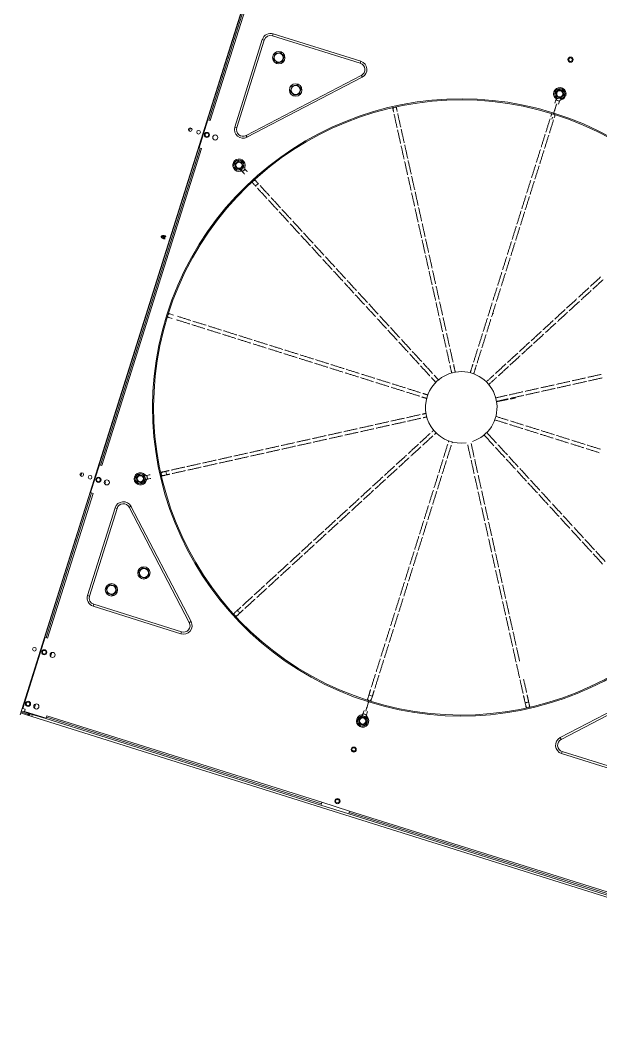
# Model space of a CAD drawing. Header units: metres. Extents: x -17822 to 152406, y -4219 to 19791.
# Drawn here: x 115893.7 to 115973.1, y 6614.1 to 6753.2 of the extents above; entities that cross this region are included whole.
import ezdxf

# ---------------------------------------------------------------- set-up
doc = ezdxf.new("R2010")
doc.units = ezdxf.units.M
doc.header["$LTSCALE"] = 100
doc.header["$MEASUREMENT"] = 0
doc.layers.get('0').update_dxf_attribs({"color": 9, "lineweight": 9})
doc.layers.add('Chiller', color=32, linetype='Continuous', lineweight=9)

# ---------------------------------------------------------------- blocks, each defined once
blk = doc.blocks.new('Chiller')
at = {"layer": 'Chiller', "linetype": 'Continuous'}
for p, q in [((72.22, -22.7), (140.59, 194.8)), ((97.87, 58.75), (104.15, 78.74)), ((98.06, 58.69), (104.34, 78.68)), ((98.25, 58.63), (104.53, 78.62)), ((101.61, 57.75), (105.38, 69.76)), ((101.88, 57.67), (105.65, 69.67)), ((105.65, 69.67), (105.38, 69.76)), ((106.87, 70.53), (106.78, 70.26)), ((106.78, 70.26), (118.79, 66.49)), ((106.87, 70.53), (118.87, 66.76)), ((118.87, 66.76), (118.79, 66.49)), ((118.93, 64.83), (103.15, 56.6)), ((119.07, 64.58), (103.28, 56.35)), ((145.44, 61.02), (145.58, 61.46)), ((146.05, 61.29), (145.57, 61.44)), ((146.06, 61.31), (145.58, 61.46)), ((146.06, 61.31), (145.92, 60.87)), ((145.33, 59.82), (145.34, 59.86)), ((145.38, 60.01), (145.34, 59.86)), ((145.38, 60.01), (145.4, 60.05)), ((145.44, 60.19), (145.4, 60.05)), ((145.44, 60.19), (145.45, 60.23)), ((145.5, 60.38), (145.45, 60.23)), ((145.5, 60.38), (145.51, 60.42)), ((145.56, 60.56), (145.51, 60.42)), ((145.56, 60.56), (145.57, 60.6)), ((145.62, 60.75), (145.57, 60.6)), ((145.62, 60.75), (145.63, 60.8)), ((145.68, 60.95), (145.63, 60.8)), ((96.72, 54.92), (97.92, 58.74)), ((98.06, 58.69), (97.87, 58.75)), ((98.25, 58.63), (98.06, 58.69)), ((144.86, 59.18), (144.93, 59.38)), ((145.06, 58.96), (145.01, 58.82)), ((145.1, 59.11), (145.06, 58.96)), ((145.24, 59.54), (145.28, 59.68)), ((145.33, 59.82), (145.28, 59.68)), ((145.4, 59.23), (145.34, 59.03)), ((95.38, 57.18), (95.53, 57.65)), ((101.88, 57.67), (101.61, 57.75)), ((97.96, 56.37), (98.03, 56.61)), ((98.03, 56.61), (98.11, 56.84)), ((83.03, 11.53), (96.67, 54.94)), ((83.22, 11.47), (96.86, 54.88)), ((83.41, 11.41), (97.05, 54.82)), ((96.86, 54.88), (96.67, 54.94)), ((96.86, 54.88), (97.05, 54.82)), ((92.03, 42.85), (92.02, 42.79)), ((92.74, 32.17), (93.21, 32.02)), ((93.06, 31.54), (92.59, 31.69)), ((137.45, 20.12), (139.05, 20.45)), ((139.03, 20.54), (138.95, 20.53)), ((139.89, 20.72), (139.32, 20.61)), ((139.34, 20.51), (140.01, 20.64)), ((139.98, 20.76), (140.01, 20.64)), ((81.88, 7.7), (83.08, 11.52)), ((83.22, 11.47), (83.03, 11.53)), ((83.41, 11.41), (83.22, 11.47)), ((80.54, 9.96), (80.69, 10.43)), ((83.12, 9.15), (83.19, 9.38)), ((83.19, 9.38), (83.26, 9.62)), ((83.91, 9.17), (83.86, 9.02)), ((75.6, -12.08), (81.83, 7.72)), ((75.79, -12.14), (82.02, 7.66)), ((75.99, -12.2), (82.21, 7.6)), ((81.83, 7.72), (82.02, 7.66)), ((82.02, 7.66), (82.21, 7.6)), ((81.45, -6.37), (85.23, 5.64)), ((85.5, 5.55), (85.23, 5.64)), ((95.39, -10.08), (87.15, 5.7)), ((87.4, 5.83), (95.64, -9.95)), ((85.5, 5.55), (81.72, -6.45)), ((81.72, -6.45), (81.45, -6.37)), ((82.23, -7.85), (82.31, -7.58)), ((94.23, -11.63), (82.23, -7.85)), ((82.31, -7.58), (94.32, -11.36)), ((72.6, -21.83), (75.66, -12.09)), ((75.79, -12.14), (75.6, -12.08)), ((75.99, -12.2), (75.79, -12.14)), ((94.23, -11.63), (94.32, -11.36)), ((76.57, -14.18), (76.4, -14.73)), ((146.15, -25.83), (161.94, -17.6)), ((146.29, -26.08), (162.07, -17.85)), ((119.82, -20.49), (119.97, -20.02)), ((119.94, -20.93), (119.98, -20.79)), ((119.97, -20.02), (120.44, -20.17)), ((120.44, -20.17), (120.29, -20.64)), ((72.38, -22.18), (73.33, -22.48)), ((72.93, -21.93), (72.6, -21.83)), ((72.82, -22.26), (72.93, -21.93)), ((72.82, -22.26), (75.78, -23.19)), ((74.35, -21.24), (74.18, -21.78)), ((119.3, -22.12), (119.16, -22.56)), ((119.16, -22.56), (119.3, -22.12)), ((119.59, -22.06), (119.54, -22.2)), ((119.59, -22.06), (119.6, -22)), ((119.65, -21.86), (119.6, -22)), ((119.65, -21.86), (119.66, -21.81)), ((119.71, -21.67), (119.66, -21.81)), ((119.71, -21.67), (119.72, -21.63)), ((119.77, -21.49), (119.72, -21.63)), ((119.77, -21.49), (119.78, -21.44)), ((119.82, -21.3), (119.78, -21.44)), ((119.82, -21.3), (119.84, -21.26)), ((119.88, -21.12), (119.84, -21.26)), ((119.88, -21.12), (119.89, -21.07)), ((119.94, -20.93), (119.89, -21.07)), ((73.24, -22.76), (72.29, -22.46)), ((73.29, -22.62), (72.34, -22.32)), ((73.24, -22.76), (73.29, -22.62)), ((73.81, -22.94), (73.24, -22.76)), ((73.35, -22.42), (73.33, -22.48)), ((73.62, -22.57), (73.33, -22.48)), ((73.62, -22.57), (73.63, -22.51)), ((73.62, -22.57), (73.76, -22.61)), ((73.76, -22.61), (73.78, -22.56)), ((73.76, -22.61), (73.9, -22.66)), ((73.9, -22.66), (73.81, -22.94)), ((73.81, -22.94), (587.43, -184.4)), ((73.92, -22.6), (73.9, -22.66)), ((73.9, -22.66), (75.76, -23.24)), ((75.76, -23.24), (75.82, -23.05)), ((113.4, -35.07), (75.76, -23.24)), ((75.88, -22.86), (75.82, -23.05)), ((113.46, -34.88), (75.82, -23.05)), ((75.88, -22.86), (113.52, -34.69)), ((119.64, -22.71), (119.16, -22.56)), ((119.16, -22.56), (119.64, -22.71)), ((119.65, -22.7), (119.17, -22.55)), ((119.17, -22.55), (119.65, -22.7)), ((119.64, -22.71), (119.78, -22.27)), ((119.78, -22.27), (119.64, -22.71)), ((146.35, -28.01), (146.43, -27.74)), ((158.44, -31.51), (146.43, -27.74)), ((158.35, -31.78), (146.35, -28.01)), ((113.52, -34.69), (113.46, -34.88)), ((117.33, -35.89), (113.52, -34.69)), ((113.4, -35.07), (113.46, -34.88)), ((113.4, -35.07), (117.21, -36.27)), ((117.21, -36.27), (117.27, -36.08)), ((117.27, -36.08), (117.33, -35.89)), ((154.91, -47.91), (117.27, -36.08)), ((117.33, -35.89), (154.97, -47.72)), ((154.85, -48.1), (117.21, -36.27))]:
    blk.add_line(p, q, dxfattribs=at)
at = {"layer": 'Chiller', "linetype": 'Continuous', "flags": 128}
for points in [[(119.07, 64.58), (119.06, 64.6), (119.05, 64.62), (119.03, 64.65), (119.01, 64.68), (119, 64.71), (118.98, 64.75), (118.96, 64.79), (118.93, 64.83)], [(145.55, 61.66), (145.57, 61.67), (145.6, 61.71), (145.65, 61.77)], [(123.36, 59.79), (123.36, 59.8), (123.34, 59.88), (123.32, 59.96), (123.3, 60.03), (123.29, 60.09), (123.28, 60.13), (123.27, 60.17), (123.27, 60.19)], [(123.76, 60.3), (123.76, 60.28), (123.77, 60.24), (123.78, 60.19), (123.79, 60.13), (123.81, 60.06), (123.83, 59.99), (123.84, 59.9), (123.84, 59.9)], [(103.15, 56.6), (103.17, 56.56), (103.2, 56.52), (103.22, 56.48), (103.23, 56.44), (103.25, 56.41), (103.26, 56.39), (103.28, 56.36), (103.28, 56.35)], [(103.01, 51.99), (103, 51.97), (102.96, 51.94), (102.9, 51.88), (102.83, 51.82), (102.76, 51.75), (102.7, 51.7), (102.66, 51.66), (102.65, 51.65), (102.65, 51.65)], [(102.96, 51.31), (102.88, 51.4), (102.76, 51.52), (102.65, 51.65)], [(103.03, 51.97), (103.01, 51.96), (102.97, 51.92), (102.91, 51.87), (102.84, 51.8), (102.77, 51.74), (102.71, 51.68), (102.67, 51.65), (102.66, 51.63), (102.66, 51.63)], [(102.98, 52.23), (102.96, 52.24), (102.91, 52.25), (102.83, 52.28), (102.83, 52.28)], [(103.01, 51.99), (103.13, 51.86), (103.25, 51.73), (103.33, 51.65)], [(104.49, 50.38), (104.5, 50.37), (104.53, 50.34), (104.56, 50.3), (104.6, 50.26), (104.65, 50.2), (104.7, 50.15), (104.76, 50.08), (104.82, 50.02)], [(104.45, 49.68), (104.39, 49.75), (104.33, 49.81), (104.28, 49.87), (104.23, 49.92), (104.19, 49.96), (104.16, 50), (104.13, 50.03), (104.12, 50.04)], [(104.82, 50.02), (104.8, 50.01), (104.76, 49.97), (104.71, 49.92), (104.63, 49.85), (104.56, 49.79), (104.5, 49.73), (104.46, 49.69), (104.45, 49.68), (104.45, 49.68)], [(91.94, 42.89), (91.83, 42.92), (91.72, 42.91), (91.63, 42.88), (91.57, 42.83), (91.54, 42.77), (91.54, 42.69), (91.58, 42.61), (91.66, 42.54), (91.75, 42.48), (91.86, 42.45), (91.97, 42.44), (92.07, 42.45)], [(89.57, 10.05), (89.74, 10.09), (89.9, 10.12), (90.02, 10.15)], [(89.57, 10.05), (89.57, 10.03), (89.58, 9.98), (89.6, 9.9), (89.62, 9.81), (89.64, 9.71), (89.66, 9.63), (89.67, 9.58), (89.68, 9.56), (89.68, 9.56)], [(89.59, 10.05), (89.59, 10.03), (89.6, 9.98), (89.62, 9.9), (89.64, 9.81), (89.66, 9.72), (89.68, 9.64), (89.69, 9.58), (89.7, 9.57)], [(91.69, 10.52), (91.72, 10.53), (91.75, 10.54), (91.8, 10.55), (91.86, 10.56), (91.93, 10.57), (92.01, 10.59), (92.09, 10.61), (92.17, 10.63)], [(92.28, 10.14), (92.2, 10.12), (92.12, 10.1), (92.04, 10.09), (91.97, 10.07), (91.91, 10.06), (91.86, 10.05), (91.82, 10.04), (91.8, 10.03)], [(92.17, 10.63), (92.18, 10.61), (92.19, 10.56), (92.21, 10.48), (92.23, 10.39), (92.25, 10.29), (92.27, 10.21), (92.28, 10.16), (92.28, 10.14), (92.28, 10.14)], [(89.52, 9.44), (89.5, 9.45), (89.45, 9.46), (89.37, 9.47), (89.37, 9.47)], [(90.13, 9.66), (90.01, 9.64), (89.85, 9.6), (89.68, 9.56)], [(87.15, 5.7), (87.19, 5.72), (87.23, 5.74), (87.27, 5.76), (87.31, 5.78), (87.34, 5.8), (87.37, 5.81), (87.39, 5.82), (87.4, 5.83)], [(101.59, -8.76), (101.61, -8.74), (101.64, -8.72), (101.67, -8.68), (101.72, -8.64), (101.77, -8.59), (101.83, -8.54), (101.89, -8.48), (101.96, -8.42)], [(102.29, -8.79), (102.23, -8.85), (102.17, -8.91), (102.11, -8.96), (102.06, -9.01), (102.01, -9.05), (101.98, -9.09), (101.95, -9.11), (101.93, -9.13)], [(102.29, -8.79), (102.28, -8.78), (102.24, -8.74), (102.19, -8.68), (102.13, -8.61), (102.06, -8.54), (102.01, -8.48), (101.97, -8.44), (101.96, -8.42), (101.96, -8.42)], [(95.64, -9.95), (95.62, -9.96), (95.6, -9.97), (95.57, -9.99), (95.54, -10), (95.5, -10.02), (95.47, -10.04), (95.43, -10.06), (95.39, -10.08)], [(141.84, -20.96), (141.83, -20.97), (141.77, -20.98), (141.69, -21), (141.6, -21.02), (141.51, -21.04), (141.43, -21.06), (141.38, -21.07), (141.36, -21.07), (141.36, -21.07)], [(141.46, -21.55), (141.46, -21.53), (141.45, -21.49), (141.44, -21.45), (141.43, -21.39), (141.41, -21.32), (141.39, -21.24), (141.38, -21.16), (141.36, -21.07)], [(141.84, -20.96), (141.86, -21.05), (141.88, -21.13), (141.9, -21.21), (141.91, -21.28), (141.93, -21.34), (141.94, -21.39), (141.95, -21.42), (141.95, -21.44)], [(118.97, -22.72), (118.98, -22.74), (118.99, -22.79), (119, -22.87), (119, -22.87)], [(146.15, -25.83), (146.16, -25.85), (146.17, -25.87), (146.19, -25.9), (146.21, -25.93), (146.22, -25.96), (146.24, -26), (146.26, -26.04), (146.29, -26.08)]]:
    blk.add_lwpolyline(points, dxfattribs=at)
at = {"layer": 'Chiller', "linetype": 'Continuous'}
for centre, radius in [((107.63, 67.25), 0.85), ((107.63, 67.25), 0.612), ((147.57, 66.98), 0.35), ((147.57, 66.98), 0.25), ((109.95, 62.82), 0.85), ((109.95, 62.82), 0.612), ((146.1, 62.3), 0.693), ((146.1, 62.3), 0.693), ((146.1, 62.3), 0.477), ((146.1, 62.3), 0.477), ((146.1, 62.3), 0.425), ((146.1, 62.3), 0.425), ((95.51, 57.4), 0.25), ((96.65, 57.04), 0.25), ((97.8, 56.68), 0.35), ((97.8, 56.68), 0.25), ((98.94, 56.32), 0.35), ((98.94, 56.32), 0.35), ((102.18, 52.53), 0.693), ((102.18, 52.53), 0.477), ((102.18, 52.53), 0.425), ((80.66, 10.18), 0.25), ((81.81, 9.82), 0.25), ((82.95, 9.46), 0.35), ((88.68, 9.6), 0.693), ((88.68, 9.6), 0.477), ((88.68, 9.6), 0.425), ((82.95, 9.46), 0.25), ((84.1, 9.1), 0.35), ((84.1, 9.1), 0.35), ((89.17, -3.29), 0.85), ((89.17, -3.29), 0.612), ((84.73, -5.6), 0.85), ((84.73, -5.6), 0.612), ((74.19, -13.73), 0.25), ((75.53, -14.15), 0.35), ((75.53, -14.15), 0.25), ((76.67, -14.51), 0.35), ((73.31, -21.21), 0.35), ((73.31, -21.21), 0.25), ((74.45, -21.57), 0.35), ((119.11, -23.56), 0.693), ((119.11, -23.56), 0.693), ((119.11, -23.56), 0.477), ((119.11, -23.56), 0.477), ((119.11, -23.56), 0.425), ((119.11, -23.56), 0.425), ((117.89, -27.47), 0.35), ((117.89, -27.47), 0.25), ((115.67, -34.53), 0.35), ((115.67, -34.53), 0.25)]:
    blk.add_circle(centre, radius, dxfattribs=at)
for centre, radius, start, end in [((106.51, 69.4), 1.18, 72.5493, 162.5493), ((106.51, 69.4), 0.9, 72.5493, 162.5493), ((118.52, 65.63), 0.9, 297.5493, 72.5493), ((118.52, 65.63), 1.18, 297.5493, 72.5493), ((146.1, 62.3), 0.85, 342.5493, 225.5136), ((146.1, 62.3), 0.85, 279.5849, 162.5493), ((132.61, 19.37), 42.25, 72.5493, 252.5493), ((132.61, 19.37), 42.1, 72.5493, 252.5493), ((146.1, 62.3), 0.85, 162.5493, 229.5849), ((146.29, 61.22), 0.75, 138.0303, 162.5493), ((146.29, 61.22), 0.25, 99.5849, 162.5493), ((203.79, 71.25), 58.37, 189.4985, 189.6526), ((123.51, 60.24), 0.246, 124.7111, 192.3423), ((123.52, 60.25), 0.246, 12.7828, 80.372), ((132.61, 19.37), 42.25, 252.5493, 72.5493), ((132.61, 19.37), 42.1, 252.5493, 72.5493), ((145.16, 59.31), 0.247, 87.1461, 162.1932), ((145.17, 59.31), 0.247, 342.9171, 57.9406), ((102.74, 57.4), 1.18, 162.5493, 297.5493), ((102.74, 57.4), 0.9, 162.5493, 297.5493), ((102.18, 52.53), 0.85, 339.5849, 289.5849), ((34.25, 27.54), 72.38, 19.5208, 19.6451), ((103.21, 52.14), 0.75, 198.0321, 222.5493), ((103.21, 52.14), 0.25, 159.5849, 222.5493), ((104.3, 50.21), 0.247, 147.1283, 222.2069), ((104.3, 50.21), 0.247, 42.8921, 117.9654), ((91.97, 42.97), 0.43, 198.9142, 286.8936), ((91.92, 42.93), 0.236, 187.088, 260.5198), ((92.01, 43.13), 0.333, 218.9128, 286.1857), ((91.98, 42.91), 0.236, 244.5806, 318.0087), ((91.82, 42.46), 0.452, 40.7857, 74.0824), ((92.67, 31.93), 0.246, 72.778, 140.3769), ((92.66, 31.93), 0.246, 184.7216, 252.3205), ((132.61, 19.37), 4.9, 288.3885, 162.5493), ((132.61, 19.37), 4.9, 162.5493, 277.9493), ((139.91, 20.62), 0.1, 11.6593, 101.6593), ((88.68, 9.6), 0.85, 39.5849, 282.5493), ((49.95, 57.64), 61.71, 309.52, 309.6658), ((89.53, 10.3), 0.25, 219.5849, 282.5493), ((91.75, 10.28), 0.247, 102.8908, 177.9707), ((91.75, 10.28), 0.247, 207.1326, 282.208), ((88.68, 9.6), 0.85, 282.5493, 349.5849), ((89.53, 10.3), 0.75, 258.0292, 282.5493), ((86.36, 5.28), 1.18, 27.5493, 162.5493), ((86.36, 5.28), 0.9, 27.5493, 162.5493), ((82.58, -6.72), 1.18, 162.5493, 252.5493), ((82.58, -6.72), 0.9, 162.5493, 252.5493), ((101.76, -8.94), 0.246, 132.7563, 200.3874), ((101.77, -8.94), 0.246, 244.7246, 312.3176), ((94.59, -10.5), 1.18, 252.5493, 27.5493), ((94.59, -10.5), 0.9, 252.5493, 27.5493), ((120.05, -20.56), 0.247, 162.9068, 237.9515), ((120.06, -20.56), 0.247, 267.1589, 342.1799), ((141.7, -21.5), 0.246, 192.7756, 260.3791), ((141.71, -21.5), 0.246, 304.7315, 12.3219), ((73.33, -22.48), 0.3, 252.5493, 342.5493), ((73.33, -22.48), 0.15, 252.5493, 342.5493), ((119.11, -23.56), 0.85, 162.5493, 45.5136), ((119.11, -23.56), 0.85, 95.5136, 162.5493), ((118.93, -22.47), 0.25, 279.5849, 342.5493), ((168.36, -18.02), 49.55, 185.4289, 185.6104), ((119.89, -22.77), 0.75, 162.5493, 187.0634), ((118.93, -22.47), 0.75, 318.0278, 342.5493), ((81.89, 9.16), 49.55, 319.4881, 319.6696), ((156.33, -59.02), 51.4, 135.4356, 135.6106), ((119.89, -22.77), 0.25, 162.5493, 225.5136), ((146.7, -26.88), 1.18, 117.5493, 252.5493), ((146.7, -26.88), 0.9, 117.5493, 252.5493), ((117.54, -27.88), 0.35, 28.9464, 72.5492), ((115.63, -33.99), 0.35, 252.5492, 296.1521)]:
    blk.add_arc(centre, radius, start, end, dxfattribs=at)
for points, knots in [([(106.9, 67.09), (106.91, 67.12), (106.96, 67.27), (107.04, 67.51), (107.1, 67.72), (107.13, 67.8)], [0, 0, 0, 0, 0.132143, 0.63632, 1, 1, 1, 1]), ([(107.41, 66.53), (107.37, 66.58), (107.28, 66.68), (107.1, 66.87), (106.98, 67), (106.9, 67.09)], [0, 0, 0, 0, 0.264862, 0.535465, 1, 1, 1, 1]), ([(107.13, 67.8), (107.19, 67.82), (107.32, 67.85), (107.57, 67.9), (107.75, 67.94), (107.86, 67.97)], [0, 0, 0, 0, 0.264862, 0.535464, 1, 1, 1, 1]), ([(107.86, 67.97), (107.9, 67.92), (107.99, 67.82), (108.17, 67.63), (108.29, 67.5), (108.37, 67.41)], [0, 0, 0, 0, 0.2648478, 0.5354892, 1, 1, 1, 1]), ([(108.37, 67.41), (108.34, 67.33), (108.28, 67.12), (108.2, 66.88), (108.15, 66.73), (108.14, 66.7)], [0, 0, 0, 0, 0.36368, 0.867857, 1, 1, 1, 1]), ([(108.14, 66.7), (108.08, 66.68), (107.95, 66.66), (107.7, 66.6), (107.52, 66.56), (107.41, 66.53)], [0, 0, 0, 0, 0.264847, 0.535489, 1, 1, 1, 1]), ([(109.21, 62.65), (109.24, 62.74), (109.31, 62.94), (109.38, 63.19), (109.43, 63.34), (109.44, 63.37)], [0, 0, 0, 0, 0.36368, 0.867857, 1, 1, 1, 1]), ([(109.72, 62.1), (109.68, 62.15), (109.59, 62.25), (109.42, 62.44), (109.29, 62.57), (109.21, 62.65)], [0, 0, 0, 0, 0.264847, 0.53549, 1, 1, 1, 1]), ([(109.44, 63.37), (109.5, 63.39), (109.63, 63.41), (109.88, 63.47), (110.06, 63.51), (110.17, 63.53)], [0, 0, 0, 0, 0.264847, 0.53549, 1, 1, 1, 1]), ([(110.17, 63.53), (110.22, 63.49), (110.3, 63.39), (110.48, 63.2), (110.6, 63.07), (110.68, 62.98)], [0, 0, 0, 0, 0.264861, 0.535465, 1, 1, 1, 1]), ([(110.68, 62.98), (110.67, 62.95), (110.62, 62.8), (110.55, 62.56), (110.48, 62.35), (110.45, 62.27)], [0, 0, 0, 0, 0.132143, 0.63632, 1, 1, 1, 1]), ([(145.55, 62.48), (145.57, 62.49), (145.61, 62.53), (145.69, 62.6), (145.79, 62.7), (145.89, 62.79), (145.96, 62.84), (145.98, 62.87)], [0, 0, 0, 0, 0.111317, 0.325272, 0.540886, 0.820939, 1, 1, 1, 1]), ([(145.98, 62.87), (145.97, 62.86), (145.94, 62.83), (145.87, 62.76), (145.75, 62.66), (145.64, 62.56), (145.57, 62.49), (145.56, 62.48), (145.55, 62.48)], [0, 0, 0, 0, 0.061534, 0.243715, 0.500215, 0.869736, 0.981559, 1, 1, 1, 1]), ([(145.98, 62.87), (146, 62.86), (146.05, 62.84), (146.16, 62.81), (146.29, 62.77), (146.42, 62.73), (146.5, 62.7), (146.53, 62.69)], [0, 0, 0, 0, 0.1112877, 0.3252305, 0.5408352, 0.8208977, 1, 1, 1, 1]), ([(146.53, 62.69), (146.51, 62.7), (146.46, 62.72), (146.35, 62.75), (146.22, 62.79), (146.09, 62.83), (146.01, 62.86), (145.98, 62.87)], [0, 0, 0, 0, 0.111362, 0.325305, 0.54091, 0.820973, 1, 1, 1, 1]), ([(146.53, 62.69), (146.53, 62.68), (146.54, 62.64), (146.56, 62.54), (146.6, 62.39), (146.63, 62.25), (146.65, 62.15), (146.65, 62.13), (146.66, 62.13)], [0, 0, 0, 0, 0.061534, 0.243715, 0.500215, 0.869736, 0.981559, 1, 1, 1, 1]), ([(146.66, 62.13), (146.65, 62.15), (146.64, 62.21), (146.62, 62.31), (146.58, 62.45), (146.56, 62.58), (146.54, 62.66), (146.53, 62.69)], [0, 0, 0, 0, 0.1113546, 0.3252697, 0.5408846, 0.820939, 1, 1, 1, 1]), ([(110.45, 62.27), (110.39, 62.25), (110.26, 62.22), (110.01, 62.17), (109.83, 62.13), (109.72, 62.1)], [0, 0, 0, 0, 0.264861, 0.535465, 1, 1, 1, 1]), ([(145.55, 62.48), (145.56, 62.46), (145.57, 62.4), (145.59, 62.29), (145.62, 62.16), (145.65, 62.03), (145.67, 61.94), (145.68, 61.91)], [0, 0, 0, 0, 0.111316, 0.325271, 0.540885, 0.820939, 1, 1, 1, 1]), ([(145.68, 61.91), (145.7, 61.91), (145.75, 61.89), (145.86, 61.86), (145.99, 61.81), (146.12, 61.77), (146.2, 61.75), (146.23, 61.74)], [0, 0, 0, 0, 0.1112877, 0.3252305, 0.5408352, 0.8208977, 1, 1, 1, 1]), ([(146.23, 61.74), (146.24, 61.75), (146.27, 61.77), (146.34, 61.84), (146.46, 61.95), (146.57, 62.05), (146.64, 62.11), (146.65, 62.13), (146.66, 62.13)], [0, 0, 0, 0, 0.061534, 0.243715, 0.500216, 0.869737, 0.98156, 1, 1, 1, 1]), ([(102.05, 53.09), (102.04, 53.08), (102, 53.04), (101.92, 52.96), (101.82, 52.87), (101.72, 52.78), (101.65, 52.72), (101.63, 52.7)], [0, 0, 0, 0, 0.111314, 0.32527, 0.540883, 0.820939, 1, 1, 1, 1]), ([(102.61, 52.92), (102.59, 52.92), (102.53, 52.94), (102.43, 52.97), (102.3, 53.01), (102.17, 53.05), (102.09, 53.08), (102.05, 53.09)], [0, 0, 0, 0, 0.111362, 0.325305, 0.54091, 0.820973, 1, 1, 1, 1]), ([(102.73, 52.35), (102.73, 52.36), (102.72, 52.4), (102.7, 52.5), (102.66, 52.65), (102.63, 52.8), (102.61, 52.89), (102.61, 52.91), (102.61, 52.92)], [0, 0, 0, 0, 0.061569, 0.2437139, 0.5002141, 0.8697384, 0.9815609, 1, 1, 1, 1]), ([(101.63, 52.7), (101.63, 52.69), (101.64, 52.65), (101.66, 52.55), (101.7, 52.4), (101.73, 52.25), (101.75, 52.16), (101.75, 52.14), (101.75, 52.13)], [0, 0, 0, 0, 0.061533, 0.243717, 0.500216, 0.869735, 0.981561, 1, 1, 1, 1]), ([(101.75, 52.13), (101.77, 52.13), (101.83, 52.11), (101.93, 52.08), (102.06, 52.04), (102.19, 52), (102.27, 51.97), (102.31, 51.96)], [0, 0, 0, 0, 0.1112877, 0.3252305, 0.5408352, 0.8208977, 1, 1, 1, 1]), ([(102.31, 51.96), (102.32, 51.98), (102.36, 52.01), (102.44, 52.09), (102.54, 52.18), (102.64, 52.27), (102.71, 52.33), (102.73, 52.35)], [0, 0, 0, 0, 0.1113186, 0.3252305, 0.5408487, 0.8209009, 1, 1, 1, 1]), ([(88.56, 10.16), (88.54, 10.15), (88.5, 10.11), (88.42, 10.03), (88.32, 9.94), (88.22, 9.85), (88.16, 9.79), (88.13, 9.77)], [0, 0, 0, 0, 0.111318, 0.325274, 0.540888, 0.820939, 1, 1, 1, 1]), ([(88.13, 9.77), (88.14, 9.75), (88.15, 9.69), (88.17, 9.59), (88.2, 9.45), (88.23, 9.32), (88.25, 9.24), (88.26, 9.21)], [0, 0, 0, 0, 0.111319, 0.325235, 0.540889, 0.820901, 1, 1, 1, 1]), ([(89.11, 9.99), (89.1, 9.99), (89.06, 10), (88.97, 10.03), (88.81, 10.08), (88.67, 10.12), (88.58, 10.15), (88.56, 10.16), (88.56, 10.16)], [0, 0, 0, 0, 0.0615681, 0.2437281, 0.5002132, 0.8697422, 0.9815728, 1, 1, 1, 1]), ([(89.24, 9.42), (89.23, 9.44), (89.22, 9.5), (89.2, 9.6), (89.17, 9.74), (89.14, 9.87), (89.12, 9.95), (89.11, 9.99)], [0, 0, 0, 0, 0.111356, 0.325272, 0.540886, 0.820939, 1, 1, 1, 1]), ([(88.26, 9.21), (88.27, 9.2), (88.31, 9.19), (88.4, 9.16), (88.56, 9.11), (88.7, 9.07), (88.79, 9.04), (88.81, 9.03), (88.81, 9.03)], [0, 0, 0, 0, 0.061496, 0.243656, 0.500221, 0.869749, 0.981504, 1, 1, 1, 1]), ([(88.81, 9.03), (88.82, 9.05), (88.87, 9.09), (88.95, 9.16), (89.05, 9.25), (89.15, 9.34), (89.21, 9.4), (89.24, 9.42)], [0, 0, 0, 0, 0.111319, 0.325226, 0.540849, 0.820901, 1, 1, 1, 1]), ([(88.45, -3.06), (88.5, -3.02), (88.59, -2.93), (88.78, -2.76), (88.92, -2.63), (89, -2.56)], [0, 0, 0, 0, 0.264878, 0.535454, 1, 1, 1, 1]), ([(89, -2.56), (89.03, -2.57), (89.18, -2.61), (89.43, -2.69), (89.63, -2.75), (89.72, -2.78)], [0, 0, 0, 0, 0.1321493, 0.636286, 1, 1, 1, 1]), ([(89.72, -2.78), (89.73, -2.85), (89.76, -2.97), (89.82, -3.22), (89.86, -3.4), (89.88, -3.51)], [0, 0, 0, 0, 0.264862, 0.535477, 1, 1, 1, 1]), ([(88.61, -3.8), (88.6, -3.73), (88.57, -3.6), (88.51, -3.36), (88.47, -3.18), (88.45, -3.06)], [0, 0, 0, 0, 0.264878, 0.535454, 1, 1, 1, 1]), ([(89.33, -4.02), (89.24, -3.99), (89.04, -3.93), (88.79, -3.85), (88.64, -3.81), (88.61, -3.8)], [0, 0, 0, 0, 0.363714, 0.867851, 1, 1, 1, 1]), ([(89.88, -3.51), (89.83, -3.56), (89.74, -3.65), (89.55, -3.82), (89.41, -3.94), (89.33, -4.02)], [0, 0, 0, 0, 0.264862, 0.535477, 1, 1, 1, 1]), ([(84.02, -5.38), (84.06, -5.33), (84.16, -5.24), (84.35, -5.07), (84.48, -4.95), (84.57, -4.87)], [0, 0, 0, 0, 0.2648571, 0.5354742, 1, 1, 1, 1]), ([(84.18, -6.11), (84.17, -6.05), (84.14, -5.92), (84.08, -5.67), (84.04, -5.49), (84.02, -5.38)], [0, 0, 0, 0, 0.264855, 0.535471, 1, 1, 1, 1]), ([(84.57, -4.87), (84.66, -4.9), (84.86, -4.96), (85.11, -5.04), (85.25, -5.08), (85.29, -5.09)], [0, 0, 0, 0, 0.363714, 0.867851, 1, 1, 1, 1]), ([(85.29, -5.09), (85.3, -5.16), (85.33, -5.29), (85.38, -5.54), (85.42, -5.71), (85.45, -5.83)], [0, 0, 0, 0, 0.2648796, 0.5354574, 1, 1, 1, 1]), ([(84.9, -6.33), (84.86, -6.32), (84.72, -6.28), (84.47, -6.2), (84.27, -6.14), (84.18, -6.11)], [0, 0, 0, 0, 0.1321493, 0.636286, 1, 1, 1, 1]), ([(85.45, -5.83), (85.4, -5.87), (85.3, -5.96), (85.12, -6.13), (84.98, -6.26), (84.9, -6.33)], [0, 0, 0, 0, 0.264884, 0.53546, 1, 1, 1, 1]), ([(118.56, -23.38), (118.58, -23.37), (118.62, -23.33), (118.7, -23.26), (118.8, -23.16), (118.9, -23.07), (118.97, -23.01), (118.99, -22.99)], [0, 0, 0, 0, 0.111318, 0.325274, 0.540888, 0.820939, 1, 1, 1, 1]), ([(118.99, -22.99), (118.98, -23), (118.95, -23.03), (118.88, -23.09), (118.76, -23.2), (118.65, -23.3), (118.58, -23.36), (118.57, -23.38), (118.56, -23.38)], [0, 0, 0, 0, 0.061533, 0.243712, 0.500216, 0.869735, 0.981557, 1, 1, 1, 1]), ([(118.69, -23.95), (118.69, -23.94), (118.68, -23.89), (118.66, -23.8), (118.62, -23.64), (118.59, -23.5), (118.57, -23.41), (118.56, -23.38), (118.56, -23.38)], [0, 0, 0, 0, 0.061533, 0.243721, 0.500216, 0.869734, 0.981565, 1, 1, 1, 1]), ([(118.56, -23.38), (118.57, -23.4), (118.58, -23.46), (118.6, -23.56), (118.63, -23.7), (118.66, -23.83), (118.68, -23.91), (118.69, -23.95)], [0, 0, 0, 0, 0.111318, 0.325265, 0.540888, 0.820939, 1, 1, 1, 1]), ([(118.99, -22.99), (119.01, -23), (119.06, -23.01), (119.17, -23.05), (119.3, -23.09), (119.43, -23.13), (119.51, -23.15), (119.54, -23.16)], [0, 0, 0, 0, 0.1112877, 0.3252305, 0.5408352, 0.8208977, 1, 1, 1, 1]), ([(119.54, -23.16), (119.52, -23.16), (119.47, -23.14), (119.36, -23.11), (119.23, -23.07), (119.1, -23.03), (119.02, -23), (118.99, -22.99)], [0, 0, 0, 0, 0.111362, 0.325305, 0.54091, 0.820973, 1, 1, 1, 1]), ([(119.54, -23.16), (119.54, -23.18), (119.55, -23.22), (119.57, -23.31), (119.61, -23.47), (119.64, -23.61), (119.66, -23.7), (119.67, -23.73), (119.67, -23.73)], [0, 0, 0, 0, 0.061533, 0.243712, 0.500216, 0.869735, 0.981557, 1, 1, 1, 1]), ([(119.67, -23.73), (119.66, -23.71), (119.65, -23.65), (119.63, -23.55), (119.6, -23.41), (119.57, -23.28), (119.55, -23.2), (119.54, -23.16)], [0, 0, 0, 0, 0.111356, 0.325272, 0.540886, 0.820939, 1, 1, 1, 1]), ([(119.24, -24.12), (119.22, -24.11), (119.17, -24.1), (119.06, -24.06), (118.93, -24.02), (118.8, -23.98), (118.72, -23.96), (118.69, -23.95)], [0, 0, 0, 0, 0.111362, 0.325305, 0.54091, 0.820973, 1, 1, 1, 1]), ([(118.69, -23.95), (118.71, -23.95), (118.76, -23.97), (118.87, -24), (119, -24.04), (119.13, -24.08), (119.21, -24.11), (119.24, -24.12)], [0, 0, 0, 0, 0.1112877, 0.3252305, 0.5408352, 0.8208977, 1, 1, 1, 1]), ([(119.67, -23.73), (119.65, -23.74), (119.61, -23.78), (119.53, -23.85), (119.43, -23.95), (119.33, -24.04), (119.26, -24.1), (119.24, -24.12)], [0, 0, 0, 0, 0.111356, 0.325264, 0.540886, 0.820939, 1, 1, 1, 1]), ([(119.24, -24.12), (119.25, -24.11), (119.28, -24.08), (119.35, -24.02), (119.47, -23.91), (119.58, -23.81), (119.65, -23.75), (119.66, -23.73), (119.67, -23.73)], [0, 0, 0, 0, 0.061533, 0.243721, 0.500216, 0.869734, 0.981565, 1, 1, 1, 1])]:
    blk.add_open_spline(points, degree=3, knots=knots, dxfattribs=at)
for points in [[(123.27, 60.19), (123.22, 60.41)], [(123.71, 60.52), (123.76, 60.3)], [(123.83, 57.64), (123.42, 59.5)], [(123.91, 59.61), (124.32, 57.75)], [(144.2, 57.07), (144.77, 58.89)], [(145.25, 58.75), (144.68, 56.93)], [(144.93, 59.38), (145, 59.61)], [(145.47, 59.46), (145.4, 59.23)], [(124.31, 55.49), (123.9, 57.35)], [(124.39, 57.46), (124.8, 55.61)], [(143.54, 54.98), (144.11, 56.79)], [(144.59, 56.64), (144.02, 54.83)], [(124.79, 53.34), (124.38, 55.2)], [(124.87, 55.32), (125.28, 53.46)], [(142.88, 52.88), (143.45, 54.69)], [(143.93, 54.55), (143.36, 52.73)], [(125.27, 51.2), (124.86, 53.05)], [(125.34, 53.17), (125.76, 51.31)], [(142.22, 50.78), (142.79, 52.59)], [(143.27, 52.44), (142.7, 50.63)], [(104.12, 50.04), (103.96, 50.22)], [(104.33, 50.56), (104.49, 50.38)], [(125.75, 49.05), (125.34, 50.9)], [(125.82, 51.01), (126.24, 49.16)], [(141.56, 48.68), (142.13, 50.49)], [(142.61, 50.35), (142.04, 48.53)], [(104.51, 49.61), (104.45, 49.68)], [(106.01, 47.98), (104.71, 49.39)], [(104.82, 50.02), (104.88, 49.95)], [(105.08, 49.73), (106.37, 48.33)], [(126.23, 46.9), (125.81, 48.75)], [(126.3, 48.87), (126.71, 47.02)], [(107.49, 46.37), (106.21, 47.77)], [(106.57, 48.11), (107.86, 46.71)], [(140.9, 46.58), (141.47, 48.39)], [(141.95, 48.25), (141.38, 46.43)], [(108.98, 44.75), (107.7, 46.15)], [(108.06, 46.48), (109.35, 45.09)], [(126.7, 44.75), (126.29, 46.6)], [(126.78, 46.72), (127.19, 44.87)], [(140.24, 44.48), (140.81, 46.3)], [(141.29, 46.15), (140.72, 44.34)], [(109.55, 44.87), (110.83, 43.47)], [(127.26, 44.57), (127.67, 42.72)], [(110.47, 43.12), (109.19, 44.52)], [(111.03, 43.25), (112.32, 41.85)], [(127.18, 42.6), (126.77, 44.46)], [(139.58, 42.38), (140.15, 44.19)], [(140.63, 44.06), (140.06, 42.24)], [(111.96, 41.51), (110.67, 42.9)], [(127.66, 40.46), (127.25, 42.31)], [(127.73, 42.43), (128.15, 40.58)], [(138.92, 40.29), (139.49, 42.1)], [(139.97, 41.95), (139.4, 40.14)], [(113.45, 39.88), (112.16, 41.29)], [(112.52, 41.62), (113.81, 40.23)], [(114.93, 38.26), (113.65, 39.66)], [(114.01, 40.01), (115.3, 38.61)], [(128.14, 38.31), (127.73, 40.16)], [(128.21, 40.28), (128.63, 38.43)], [(138.26, 38.19), (138.83, 39.99)], [(139.31, 39.85), (138.74, 38.04)], [(116.42, 36.64), (115.14, 38.04)], [(115.49, 38.39), (116.78, 36.99)], [(128.62, 36.16), (128.2, 38.02)], [(128.69, 38.13), (129.1, 36.28)], [(137.6, 36.08), (138.17, 37.9)], [(138.65, 37.75), (138.08, 35.95)], [(117.9, 35.03), (116.62, 36.42)], [(116.99, 36.76), (118.27, 35.37)], [(150.28, 35.94), (151.69, 37.23)], [(152.03, 36.86), (150.63, 35.58)], [(119.39, 33.4), (118.11, 34.8)], [(118.48, 35.14), (119.76, 33.74)], [(129.1, 34.01), (128.68, 35.86)], [(129.17, 35.99), (129.58, 34.13)], [(136.94, 33.99), (137.51, 35.8)], [(137.99, 35.66), (137.42, 33.85)], [(148.66, 34.45), (150.06, 35.73)], [(150.41, 35.37), (149.01, 34.09)], [(119.96, 33.53), (121.25, 32.12)], [(129.57, 31.86), (129.16, 33.72)], [(129.65, 33.84), (130.06, 31.98)], [(136.28, 31.88), (136.85, 33.7)], [(137.33, 33.56), (136.76, 31.75)], [(147.04, 32.96), (148.45, 34.25)], [(148.79, 33.88), (147.38, 32.6)], [(92.52, 32.24), (92.74, 32.17)], [(120.89, 31.78), (119.6, 33.18)], [(137.01, 32.23), (136.96, 32.26)], [(145.42, 31.47), (146.82, 32.76)], [(147.17, 32.4), (145.77, 31.12)], [(92.59, 31.69), (92.37, 31.76)], [(95.44, 30.8), (93.63, 31.37)], [(93.76, 31.85), (95.59, 31.27)], [(97.53, 30.14), (95.73, 30.71)], [(95.87, 31.18), (97.68, 30.62)], [(122.37, 30.16), (121.08, 31.56)], [(121.45, 31.9), (122.73, 30.5)], [(130.05, 29.71), (129.64, 31.58)], [(130.12, 31.69), (130.54, 29.84)], [(135.62, 29.78), (136.19, 31.59)], [(136.67, 31.46), (136.1, 29.65)], [(143.79, 29.98), (145.2, 31.27)], [(145.54, 30.91), (144.15, 29.62)], [(99.64, 29.48), (97.82, 30.05)], [(97.97, 30.53), (99.78, 29.96)], [(101.74, 28.82), (99.92, 29.39)], [(100.07, 29.87), (101.89, 29.29)], [(123.86, 28.54), (122.57, 29.94)], [(122.93, 30.29), (124.22, 28.88)], [(130.53, 27.57), (130.12, 29.42)], [(130.6, 29.55), (131.01, 27.69)], [(134.96, 27.69), (135.53, 29.5)], [(136.01, 29.36), (135.44, 27.55)], [(142.18, 28.49), (143.58, 29.78)], [(143.93, 29.42), (142.52, 28.13)], [(103.82, 28.16), (102.02, 28.73)], [(102.17, 29.21), (103.98, 28.64)], [(105.93, 27.5), (104.12, 28.07)], [(104.26, 28.55), (106.07, 27.98)], [(106.36, 27.89), (108.18, 27.32)], [(125.35, 26.92), (124.06, 28.32)], [(124.42, 28.66), (125.71, 27.27)], [(140.55, 27.01), (141.96, 28.3)], [(142.3, 27.93), (140.91, 26.65)], [(108.03, 26.84), (106.22, 27.41)], [(110.13, 26.18), (108.32, 26.75)], [(108.47, 27.23), (110.27, 26.66)], [(110.56, 26.57), (112.37, 26)], [(126.84, 25.29), (125.55, 26.7)], [(125.91, 27.04), (127.2, 25.64)], [(131.01, 25.41), (130.6, 27.27)], [(131.08, 27.39), (131.49, 25.55)], [(134.3, 25.58), (134.87, 27.4)], [(135.35, 27.27), (134.78, 25.45)], [(138.94, 25.52), (140.34, 26.81)], [(140.69, 26.45), (139.28, 25.16)], [(112.23, 25.52), (110.41, 26.09)], [(114.33, 24.86), (112.52, 25.43)], [(112.66, 25.91), (114.48, 25.34)], [(114.76, 25.25), (116.57, 24.68)], [(128.33, 23.66), (127.04, 25.07)], [(127.4, 25.42), (128.68, 24.03)], [(131.3, 24.1), (131.07, 25.12)], [(131.56, 25.25), (131.79, 24.2)], [(133.84, 24.12), (134.21, 25.29)], [(134.69, 25.17), (134.32, 23.97)], [(137.31, 24.03), (138.71, 25.32)], [(116.42, 24.2), (114.61, 24.77)], [(118.53, 23.54), (116.71, 24.11)], [(116.85, 24.59), (118.66, 24.02)], [(118.95, 23.93), (120.76, 23.36)], [(128.89, 23.8), (129.48, 23.15)], [(136.05, 22.87), (137.09, 23.82)], [(139.07, 24.96), (137.67, 23.68)], [(149.94, 23.49), (151.78, 23.9)], [(120.62, 22.88), (118.81, 23.45)], [(122.72, 22.22), (120.91, 22.79)], [(121.05, 23.27), (122.87, 22.7)], [(123.15, 22.61), (124.96, 22.04)], [(129.12, 22.81), (128.53, 23.45)], [(137.45, 23.48), (136.38, 22.5)], [(143.49, 22.05), (145.34, 22.46)], [(145.63, 22.53), (147.49, 22.94)], [(147.61, 22.46), (145.76, 22.04)], [(147.79, 23.01), (149.64, 23.42)], [(149.76, 22.93), (147.9, 22.52)], [(151.91, 23.41), (150.05, 23)], [(124.83, 21.56), (123.01, 22.13)], [(126.93, 20.9), (125.12, 21.47)], [(125.24, 21.95), (127.05, 21.38)], [(127.34, 21.29), (128.02, 21.08)], [(137.33, 20.68), (138.89, 21.03)], [(139.18, 21.09), (141.04, 21.51)], [(141.18, 21.03), (139.32, 20.61)], [(141.34, 21.57), (143.19, 21.99)], [(143.32, 21.5), (141.47, 21.09)], [(145.47, 21.98), (143.61, 21.57)], [(127.87, 20.6), (127.21, 20.81)], [(139.03, 20.55), (137.44, 20.19)], [(125.12, 17.96), (126.97, 18.38)], [(127.26, 18.44), (127.78, 18.55)], [(137.35, 18.14), (139.05, 17.61)], [(118.68, 16.53), (120.54, 16.94)], [(120.82, 17.01), (122.68, 17.42)], [(122.81, 16.94), (120.95, 16.52)], [(122.98, 17.49), (124.82, 17.9)], [(124.96, 17.41), (123.1, 17)], [(127.1, 17.89), (125.25, 17.48)], [(127.89, 18.07), (127.4, 17.96)], [(138.92, 17.13), (137.2, 17.67)], [(141.03, 16.47), (139.21, 17.04)], [(139.34, 17.52), (141.15, 16.95)], [(141.44, 16.86), (143.26, 16.29)], [(112.25, 15.1), (114.1, 15.51)], [(114.39, 15.57), (116.24, 15.99)], [(116.36, 15.5), (114.51, 15.09)], [(116.53, 16.05), (118.38, 16.46)], [(118.52, 15.98), (116.66, 15.57)], [(120.66, 16.46), (118.8, 16.04)], [(126.96, 14.53), (128.36, 15.82)], [(128.72, 15.47), (127.32, 14.18)], [(128.58, 16.02), (128.84, 16.25)], [(129.17, 15.88), (128.95, 15.67)], [(137.08, 14.13), (135.73, 15.6)], [(136.1, 15.94), (137.43, 14.49)], [(143.12, 15.81), (141.31, 16.38)], [(145.21, 15.15), (143.4, 15.72)], [(143.54, 16.2), (145.36, 15.63)], [(145.65, 15.54), (147.45, 14.97)], [(105.8, 13.66), (107.66, 14.08)], [(107.94, 14.14), (109.8, 14.55)], [(109.91, 14.07), (108.06, 13.65)], [(110.09, 14.62), (111.95, 15.03)], [(112.07, 14.54), (110.21, 14.13)], [(114.21, 15.02), (112.35, 14.61)], [(125.34, 13.04), (126.75, 14.33)], [(127.09, 13.97), (125.69, 12.69)], [(130.2, 12.53), (130.76, 14.34)], [(131.25, 14.22), (130.68, 12.4)], [(130.85, 14.62), (130.9, 14.78)], [(131.38, 14.63), (131.34, 14.51)], [(133.9, 12.43), (133.49, 14.27)], [(133.97, 14.42), (134.38, 12.55)], [(137.63, 14.27), (138.92, 12.87)], [(147.31, 14.49), (145.5, 15.06)], [(149.41, 13.83), (147.6, 14.4)], [(147.74, 14.88), (149.56, 14.31)], [(149.84, 14.22), (151.66, 13.65)], [(99.36, 12.23), (101.21, 12.64)], [(101.5, 12.7), (103.36, 13.12)], [(103.47, 12.63), (101.62, 12.22)], [(103.65, 13.18), (105.5, 13.6)], [(105.62, 13.11), (103.77, 12.7)], [(107.77, 13.59), (105.91, 13.17)], [(123.72, 11.56), (125.13, 12.84)], [(138.57, 12.51), (137.28, 13.91)], [(139.13, 12.64), (140.41, 11.24)], [(151.51, 13.17), (149.7, 13.74)], [(92.91, 10.79), (94.76, 11.21)], [(95.06, 11.27), (96.92, 11.69)], [(97.03, 11.2), (95.18, 10.78)], [(97.21, 11.75), (99.06, 12.16)], [(99.18, 11.68), (97.33, 11.26)], [(101.33, 12.15), (99.47, 11.74)], [(122.1, 10.07), (123.5, 11.35)], [(125.48, 12.49), (124.07, 11.2)], [(129.54, 10.43), (130.11, 12.25)], [(130.59, 12.12), (130.02, 10.3)], [(134.38, 10.27), (133.97, 12.13)], [(134.45, 12.27), (134.86, 10.4)], [(140.05, 10.9), (138.77, 12.29)], [(80.41, 10.19), (80.59, 10.13)], [(91.46, 10.47), (91.69, 10.52)], [(91.8, 10.03), (91.57, 9.98)], [(92.17, 10.63), (92.62, 10.73)], [(92.73, 10.24), (92.28, 10.14)], [(94.88, 10.72), (93.02, 10.31)], [(120.48, 8.58), (121.89, 9.87)], [(123.86, 11), (122.45, 9.71)], [(128.88, 8.34), (129.45, 10.14)], [(129.93, 10.01), (129.36, 8.2)], [(134.86, 8.13), (134.44, 9.98)], [(134.93, 10.1), (135.34, 8.25)], [(141.54, 9.27), (140.26, 10.67)], [(140.62, 11.02), (141.9, 9.62)], [(118.86, 7.09), (120.26, 8.38)], [(122.23, 9.51), (120.83, 8.22)], [(143.03, 7.66), (141.74, 9.05)], [(142.11, 9.4), (143.39, 8)], [(120.61, 8.02), (119.21, 6.73)], [(128.22, 6.24), (128.79, 8.05)], [(129.27, 7.92), (128.7, 6.1)], [(135.33, 5.98), (134.92, 7.83)], [(135.41, 7.96), (135.82, 6.1)], [(144.52, 6.03), (143.23, 7.43)], [(143.59, 7.78), (144.88, 6.38)], [(117.25, 5.61), (118.64, 6.89)], [(118.99, 6.53), (117.58, 5.24)], [(127.56, 4.14), (128.13, 5.95)], [(128.61, 5.82), (128.04, 4)], [(135.81, 3.83), (135.4, 5.69)], [(135.89, 5.81), (136.3, 3.96)], [(146, 4.42), (144.72, 5.82)], [(145.08, 6.16), (146.37, 4.75)], [(115.62, 4.12), (117.02, 5.4)], [(117.37, 5.04), (115.96, 3.75)], [(147.49, 2.79), (146.2, 4.19)], [(146.56, 4.54), (147.85, 3.14)], [(114, 2.63), (115.4, 3.92)], [(115.75, 3.56), (114.35, 2.27)], [(126.9, 2.04), (127.47, 3.85)], [(127.95, 3.71), (127.38, 1.9)], [(136.29, 1.69), (135.88, 3.54)], [(136.36, 3.66), (136.78, 1.81)], [(148.06, 2.91), (149.34, 1.52)], [(112.38, 1.15), (113.78, 2.43)], [(114.13, 2.07), (112.72, 0.78)], [(126.24, -0.06), (126.81, 1.76)], [(127.29, 1.61), (126.72, -0.2)], [(136.77, -0.46), (136.36, 1.4)], [(136.84, 1.51), (137.25, -0.34)], [(148.98, 1.17), (147.69, 2.57)], [(110.76, -0.34), (112.16, 0.95)], [(112.51, 0.58), (111.11, -0.7)], [(150.47, -0.45), (149.18, 0.95)], [(149.54, 1.3), (150.83, -0.11)], [(109.14, -1.83), (110.54, -0.55)], [(110.89, -0.91), (109.48, -2.19)], [(125.58, -2.15), (126.15, -0.35)], [(126.63, -0.48), (126.06, -2.3)], [(137.25, -2.6), (136.83, -0.75)], [(137.32, -0.64), (137.73, -2.49)], [(151.95, -2.07), (150.67, -0.67)], [(151.03, -0.32), (152.32, -1.73)], [(107.52, -3.32), (108.92, -2.04)], [(109.26, -2.4), (107.86, -3.68)], [(124.92, -4.26), (125.49, -2.44)], [(125.97, -2.58), (125.4, -4.4)], [(105.89, -4.81), (107.3, -3.52)], [(107.64, -3.89), (106.24, -5.17)], [(137.72, -4.75), (137.31, -2.9)], [(137.8, -2.78), (138.21, -4.64)], [(104.28, -6.29), (105.68, -5.01)], [(106.02, -5.37), (104.62, -6.66)], [(124.26, -6.36), (124.83, -4.54)], [(125.31, -4.69), (124.74, -6.49)], [(138.2, -6.9), (137.79, -5.05)], [(138.28, -4.93), (138.69, -6.78)], [(102.66, -7.78), (104.06, -6.5)], [(104.4, -6.86), (103, -8.14)], [(123.6, -8.45), (124.17, -6.64)], [(124.65, -6.78), (124.08, -8.6)], [(101.96, -8.42), (102.44, -7.98)], [(102.78, -8.35), (102.29, -8.79)], [(138.68, -9.05), (138.27, -7.2)], [(138.75, -7.08), (139.17, -8.93)], [(101.43, -8.91), (101.59, -8.76)], [(101.93, -9.13), (101.76, -9.28)], [(122.94, -10.55), (123.51, -8.73)], [(123.99, -8.88), (123.42, -10.7)], [(139.16, -11.19), (138.75, -9.34)], [(139.23, -9.23), (139.64, -11.08)], [(122.28, -12.65), (122.85, -10.83)], [(123.33, -10.98), (122.76, -12.79)], [(139.64, -13.35), (139.22, -11.49)], [(139.71, -11.37), (140.12, -13.23)], [(121.62, -14.74), (122.19, -12.93)], [(122.67, -13.09), (122.1, -14.89)], [(140.11, -15.49), (139.7, -13.64)], [(140.19, -13.52), (140.6, -15.38)], [(120.96, -16.85), (121.53, -15.03)], [(122.01, -15.18), (121.44, -16.99)], [(140.59, -17.64), (140.18, -15.78)], [(120.3, -18.94), (120.87, -17.13)], [(121.35, -17.28), (120.78, -19.09)], [(141.07, -19.78), (140.66, -17.93)], [(141.14, -17.82), (141.56, -19.67)], [(119.97, -20.02), (120.21, -19.23)], [(120.69, -19.37), (120.44, -20.17)], [(119.75, -20.71), (119.82, -20.49)], [(120.29, -20.64), (120.22, -20.86)], [(141.36, -21.07), (141.14, -20.08)], [(141.62, -19.97), (141.84, -20.96)], [(141.51, -21.77), (141.46, -21.55)], [(141.95, -21.44), (142, -21.67)]]:
    blk.add_open_spline(points, degree=1, dxfattribs=at)

msp = doc.modelspace()

# ---------------------------------------------------------------- block references
at = {"color": 2}
msp.add_blockref('Chiller', (115821.42, 6680.84), dxfattribs=at)

doc.saveas('drawing.dxf')
